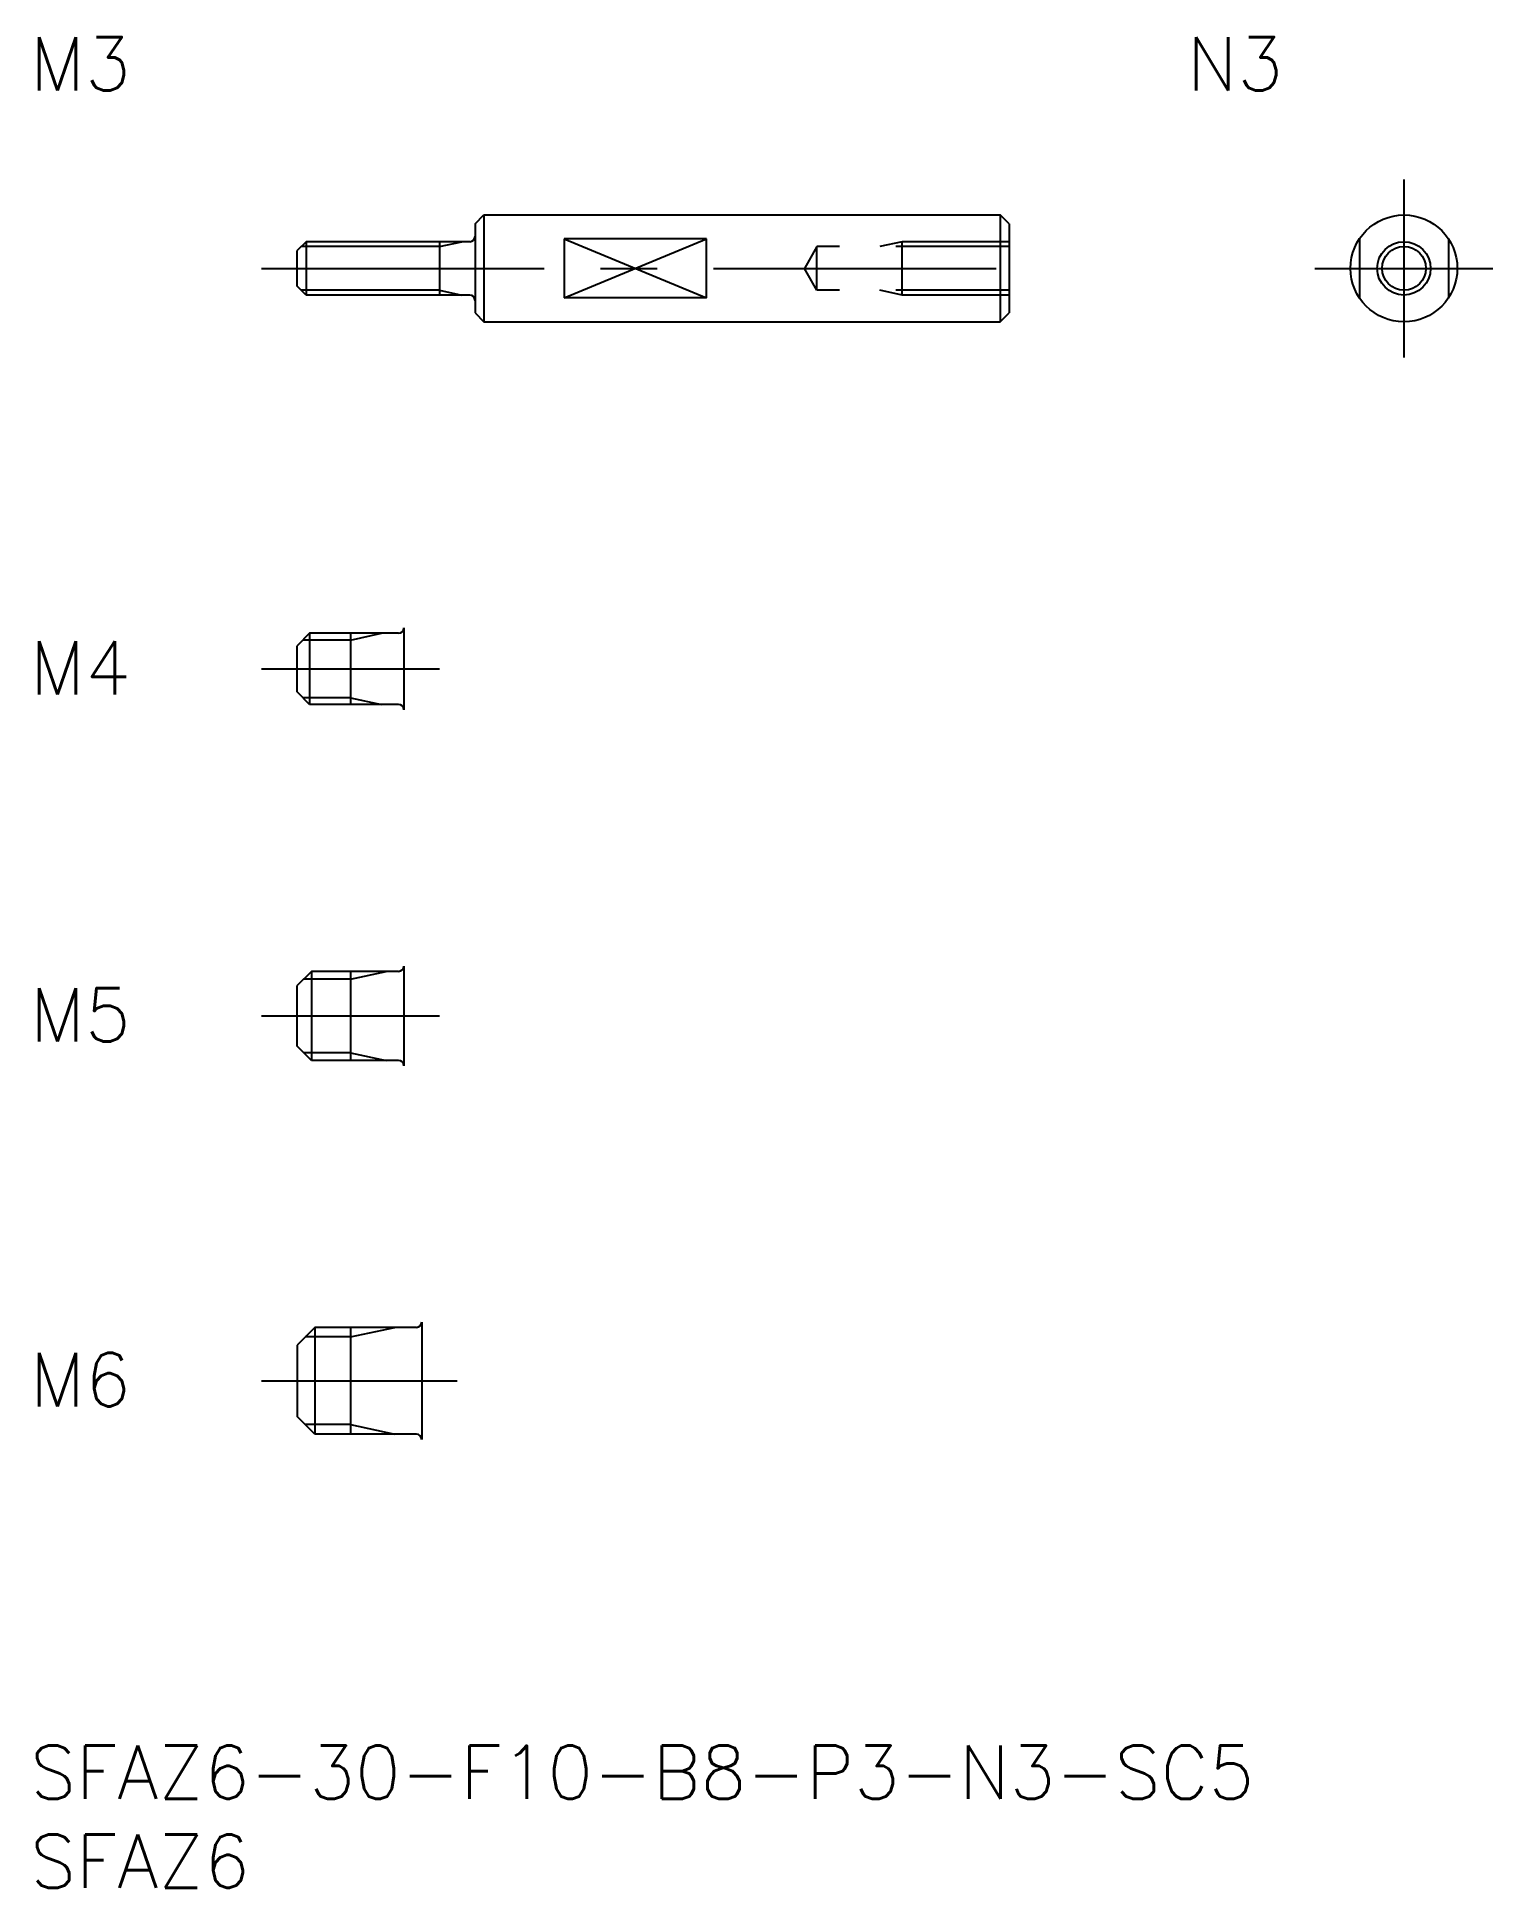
# Model space of a CAD drawing. Extents: x 0 to 82, y -8 to 96.
import ezdxf

# ---------------------------------------------------------------- set-up
doc = ezdxf.new("R2010")
doc.units = 0
doc.header["$LTSCALE"] = 0.5
doc.linetypes.add('CENTER', pattern=[50.8, 31.75, -6.35, 6.35, -6.35])
doc.linetypes.add('DASHED', pattern=[19.05, 12.7, -6.35])
for name, color, linetype in [('MSM_CENTER', 1, 'CENTER'), ('MSM_CONTINUOUS', 7, 'CONTINUOUS'), ('MSM_DASHED', 4, 'DASHED'), ('MSM_NARROW', 5, 'CONTINUOUS'), ('MSM_PART_NUMBER', 7, 'CONTINUOUS')]:
    doc.layers.add(name, color=color, linetype=linetype)
doc.styles.get("Standard").update_dxf_attribs({"font": 'txt.shx', "height": 1, "bigfont": 'bigfont.shx'})

# ---------------------------------------------------------------- blocks, each defined once
blk = doc.blocks.new('*U10')
at = {"layer": 'MSM_PART_NUMBER'}
blk.add_text('SFAZ6-30-F10-B8-P3-N3-SC5', height=3, dxfattribs=at).set_placement((0, -3))
blk = doc.blocks.new('*U11')
at = {"layer": 'MSM_PART_NUMBER'}
blk.add_text('SFAZ6', height=3, dxfattribs=at).set_placement((0, -8))
blk = doc.blocks.new('*U12')
at = {"layer": 'MSM_PART_NUMBER'}
blk.add_text('M6', height=3, dxfattribs=at).set_placement((0, 19.06))
blk = doc.blocks.new('*U13')
at = {"layer": 'MSM_PART_NUMBER'}
blk.add_text('M5', height=3, dxfattribs=at).set_placement((0, 39.56))
blk = doc.blocks.new('*U14')
at = {"layer": 'MSM_PART_NUMBER'}
blk.add_text('M4', height=3, dxfattribs=at).set_placement((0, 59.06))
blk = doc.blocks.new('*U15')
at = {"layer": 'MSM_PART_NUMBER'}
blk.add_text('M3', height=3, dxfattribs=at).set_placement((0, 93))
blk = doc.blocks.new('*U16')
at = {"layer": 'MSM_PART_NUMBER'}
blk.add_text('N3', height=3, rotation=360, dxfattribs=at).set_placement((65, 93))

msp = doc.modelspace()

# ---------------------------------------------------------------- linework, layer by layer
at = {"layer": 'MSM_CENTER'}
for p, q in [((77.19, 88), (77.19, 78)), ((13, 83), (57, 83)), ((72.19, 83), (82.19, 83)), ((13, 60.5), (23, 60.5)), ((13, 41), (23, 41)), ((13, 20.5), (24, 20.5))]:
    msp.add_line(p, q, dxfattribs=at)
at = {"layer": 'MSM_CONTINUOUS'}
for p, q in [((25, 85.5), (25.5, 86)), ((25, 85.5), (25, 80.5)), ((25.5, 86), (54.5, 86)), ((25.5, 86), (25.5, 80)), ((54.5, 86), (54.5, 80)), ((55, 85.5), (54.5, 86)), ((55, 85.5), (55, 80.5)), ((15.5, 84.5), (15, 84)), ((24.7, 84.5), (15.5, 84.5)), ((15.5, 84.5), (15.5, 81.5)), ((23, 84.5), (23, 81.5)), ((30, 84.66), (30, 81.34)), ((38, 84.66), (30, 84.66)), ((38, 81.34), (38, 84.66)), ((15, 82), (15, 84)), ((15.5, 81.5), (15, 82)), ((24.7, 81.5), (15.5, 81.5)), ((38, 81.34), (30, 81.34)), ((25, 80.5), (25.5, 80)), ((54.5, 80), (55, 80.5)), ((25.5, 80), (54.5, 80)), ((15.7, 62.5), (15, 61.8)), ((20.7, 62.5), (15.7, 62.5)), ((15.7, 62.5), (15.7, 58.5)), ((18, 62.5), (18, 58.5)), ((21, 62.8), (21, 58.2)), ((15, 59.2), (15, 61.8)), ((15.7, 58.5), (15, 59.2)), ((20.7, 58.5), (15.7, 58.5)), ((21, 43.8), (21, 38.2)), ((15.8, 43.5), (15, 42.7)), ((15, 39.3), (15, 42.7)), ((20.7, 43.5), (15.8, 43.5)), ((15.8, 43.5), (15.8, 38.5)), ((18, 43.5), (18, 38.5)), ((15.8, 38.5), (15, 39.3)), ((20.7, 38.5), (15.8, 38.5)), ((16, 23.5), (15, 22.5)), ((21.7, 23.5), (16, 23.5)), ((16, 23.5), (16, 17.5)), ((18, 23.5), (18, 17.5)), ((22, 23.8), (22, 17.2)), ((15, 22.5), (15, 18.5)), ((16, 17.5), (15, 18.5)), ((21.7, 17.5), (16, 17.5))]:
    msp.add_line(p, q, dxfattribs=at)
for radius in [3, 1.23]:
    msp.add_circle((77.19, 83), radius, dxfattribs=at)
for centre, start, end in [((24.7, 84.8), 270, 0), ((24.7, 81.2), 0, 90), ((20.7, 62.8), 270, 0), ((20.7, 58.2), 0, 90), ((20.7, 43.8), 270, 0), ((20.7, 38.2), 0, 90), ((21.7, 23.8), 270, 0), ((21.7, 17.2), 0, 90)]:
    msp.add_arc(centre, 0.3, start, end, dxfattribs=at)
at = {"layer": 'MSM_DASHED'}
for p, q in [((49, 84.5), (47.75, 84.23)), ((55, 84.5), (49, 84.5)), ((49, 81.5), (49, 84.5)), ((74.69, 84.66), (74.69, 81.34)), ((79.69, 84.66), (79.69, 81.34)), ((44.21, 84.23), (43.5, 83)), ((55, 84.23), (44.21, 84.23)), ((44.21, 81.77), (44.21, 84.23)), ((44.21, 81.77), (43.5, 83)), ((55, 81.77), (44.21, 81.77)), ((49, 81.5), (47.75, 81.77)), ((55, 81.5), (49, 81.5))]:
    msp.add_line(p, q, dxfattribs=at)
at = {"layer": 'MSM_NARROW'}
for p, q in [((23, 84.23), (24.25, 84.5)), ((30, 81.34), (38, 84.66)), ((30, 84.66), (38, 81.34)), ((23, 84.23), (15.23, 84.23)), ((23, 81.77), (15.23, 81.77)), ((23, 81.77), (24.25, 81.5)), ((18, 62.12), (19.75, 62.5)), ((18, 62.12), (15.32, 62.12)), ((18, 58.88), (15.32, 58.88)), ((18, 58.88), (19.75, 58.5)), ((18, 43.07), (15.37, 43.07)), ((18, 43.07), (20, 43.5)), ((18, 38.93), (15.37, 38.93)), ((18, 38.93), (20, 38.5)), ((18, 22.96), (15.46, 22.96)), ((18, 22.96), (20.5, 23.5)), ((18, 18.04), (15.46, 18.04)), ((18, 18.04), (20.5, 17.5))]:
    msp.add_line(p, q, dxfattribs=at)
msp.add_circle((77.19, 83), 1.5, dxfattribs=at)

# ---------------------------------------------------------------- block references
at = {"layer": 'MSM_CONTINUOUS'}
for name in ['*U15', '*U16', '*U14', '*U13', '*U12', '*U10', '*U11']:
    msp.add_blockref(name, (0, 0), dxfattribs=at)

doc.saveas('drawing.dxf')
